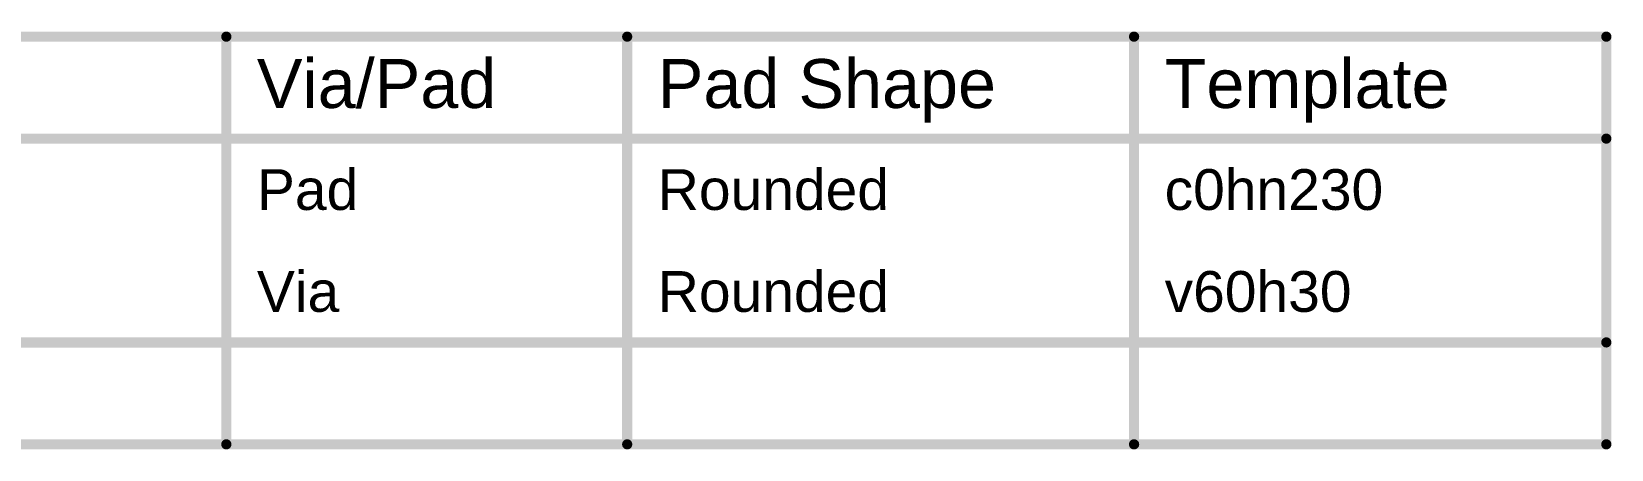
# Model space of a CAD drawing. Header units: inches. Extents: x -9 to 171, y -50 to 39.
# Drawn here: x 112.2 to 171.2, y 23.6 to 39.2 of the extents above; entities that cross this region are included whole.
import ezdxf

# ---------------------------------------------------------------- set-up
doc = ezdxf.new("R2010")
doc.units = ezdxf.units.IN
doc.layers.add('Drill Drawing', color=1, linetype='Continuous')
doc.styles.add('Arial', font='', dxfattribs={"height": 0.2})
doc.styles.get('Arial').set_extended_font_data('Arial')

msp = doc.modelspace()

# ---------------------------------------------------------------- linework, layer by layer
at = {"layer": 'Drill Drawing', "const_width": 0.381}
for points in [[(-7.049, 39.053), (171.008, 39.053)], [(119.434, 23.812), (119.434, 39.053)], [(134.416, 23.812), (134.416, 39.053)], [(153.359, 23.812), (153.359, 39.053)], [(171.008, 23.812), (171.008, 39.053)], [(-7.049, 35.242), (171.008, 35.242)], [(-7.049, 27.622), (171.008, 27.622)], [(-7.049, 23.812), (171.008, 23.812)]]:
    msp.add_lwpolyline(points, dxfattribs=at)
at = {"layer": 'Drill Drawing', "const_width": 0.191}
for points in [[(119.339, 39.053, 1), (119.529, 39.053, 1)], [(134.321, 39.053, 1), (134.511, 39.053, 1)], [(153.264, 39.053, 1), (153.455, 39.053, 1)], [(170.913, 39.053, 1), (171.103, 39.053, 1)], [(170.913, 39.053, 1), (171.103, 39.053, 1)], [(170.913, 35.242, 1), (171.103, 35.242, 1)], [(170.913, 27.622, 1), (171.103, 27.622, 1)], [(119.339, 23.812, 1), (119.529, 23.812, 1)], [(134.321, 23.812, 1), (134.511, 23.812, 1)], [(153.264, 23.812, 1), (153.455, 23.812, 1)], [(170.913, 23.812, 1), (171.103, 23.812, 1)], [(170.913, 23.812, 1), (171.103, 23.812, 1)]]:
    msp.add_lwpolyline(points, format="xyb", close=True, dxfattribs=at)

# ---------------------------------------------------------------- texts
at = {"layer": 'Drill Drawing', "style": 'Arial'}
for s, height, p in [('Via/Pad', 1.8288, (120.577, 36.386)), ('Pad Shape', 1.8288, (135.559, 36.386)), ('Template', 1.8288, (154.502, 36.386)), ('Pad', 1.524, (120.577, 32.575)), ('Rounded', 1.524, (135.559, 32.575)), ('c0hn230', 1.524, (154.502, 32.575)), ('Via', 1.524, (120.577, 28.765)), ('Rounded', 1.524, (135.559, 28.765)), ('v60h30', 1.524, (154.502, 28.765))]:
    msp.add_text(s, height=height, dxfattribs=at).set_placement(p)

doc.saveas('drawing.dxf')
